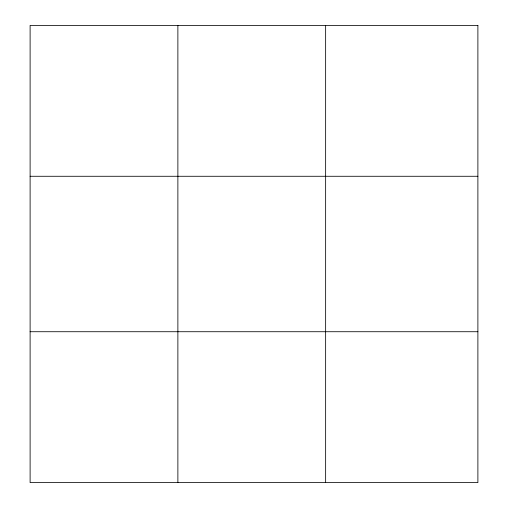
<?xml version="1.0" encoding="UTF-8"?>
<svg xmlns="http://www.w3.org/2000/svg" width="508" height="508" viewBox="0 0 508 508"><rect width="100%" height="100%" fill="white"/><g stroke="black" fill="none" stroke-linecap="round" stroke-linejoin="round"><path stroke-width="0.76" d="M177.876 25.4L177.876 482.6M325.641 25.4L325.641 482.6M30.112 176.276L477.888 176.276M30.112 331.724L477.888 331.724M477.888 25.4L477.888 482.6L30.112 482.6L30.112 25.4L477.888 25.4"/></g></svg>
